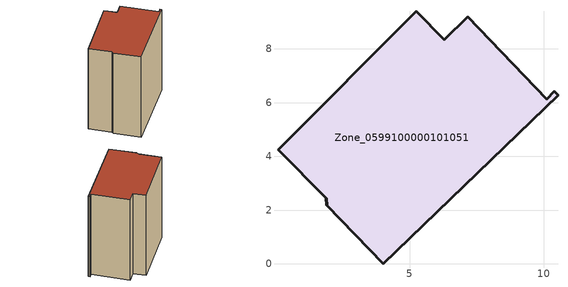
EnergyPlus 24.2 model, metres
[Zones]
Zone_0599100000101051
 floor ground (C_G): 1.89,2.44 0.1,4.25 5.25,9.4 6.29,8.33 7.16,9.19 10.1,6.13 10.38,6.42 10.53,6.27 4.03,0 1.91,2.18 z0
 wall outside (C_F): 10.53,6.27 10.38,6.42 10.1,6.13 7.16,9.19 6.29,8.33 5.25,9.4 0.1,4.25 1.89,2.44 1.91,2.18 4.03,0 10.53,6.27 z0:10.26
 roof outside (C_R): 0.1,4.25 1.89,2.44 1.91,2.18 4.03,0 10.53,6.27 10.38,6.42 10.1,6.13 7.16,9.19 6.29,8.33 5.25,9.4 z10.26
[BUILDING]
Pand.0599100000101051: North Axis=0; Terrain=City; Loads Convergence Tolerance Value=0.04; Temperature Convergence Tolerance Value=0.4; Solar Distribution=FullExterior; Maximum Number of Warmup Days=25; Minimum Number of Warmup Days=1
[Site:Location]
Rotterdam.The.Hague.AP_ZH_NLD Design_Conditions: Latitude=51.96; Longitude=4.45; Time Zone=1; Elevation=-4.5
[SITE:GROUNDTEMPERATURE:BUILDINGSURFACE]
18, 18, 18, 18, 18, 18, 18, 18, 18, 18, 18, 18
[MATERIAL] Thermal Absorptance=0.9; Solar Absorptance=0.7; Visible Absorptance=0.7
Name | Roughness | Thickness | Conductivity | Density | Specific Heat
G.TI.1946 | MediumSmooth | 0.15 | 1 | 540 | 1210
F.TI.1946 | Rough | 0.3 | 0.857143 | 1920 | 840
R.TI.1946 | MediumRough | 0.2 | 0.1 | 1500 | 1000
[CONSTRUCTION]
C_G: G.TI.1946
C_F: F.TI.1946
C_R: R.TI.1946
[ZONE]
Zone_0599100000101051: Type=1; Multiplier=1; Ceiling Height=Autocalculate; Volume=Autocalculate; Floor Area=autocalculate; Part of Total Floor Area=Yes
[ZONEINFILTRATION:DESIGNFLOWRATE]
Infil_Zone_0599100000101051: Zone or ZoneList or Space or SpaceList=Zone_0599100000101051; Schedule=AlwaysOn; Design Flow Rate Calculation Method=Flow/Area; Flow Rate per Floor Area=0.003; Constant Term Coefficient=1; Temperature Term Coefficient=0; Velocity Term Coefficient=0; Velocity Squared Term Coefficient=0
[HVACTEMPLATE:ZONE:IDEALLOADSAIRSYSTEM]
Zone_0599100000101051: Maximum Heating Supply Air Temperature=50; Minimum Cooling Supply Air Temperature=13; Maximum Heating Supply Air Humidity Ratio=0.0156; Minimum Cooling Supply Air Humidity Ratio=0.0077; Heating Limit=NoLimit; Cooling Limit=NoLimit; Dehumidification Control Type=ConstantSensibleHeatRatio; Cooling Sensible Heat Ratio=0.7; Dehumidification Setpoint=60; Humidification Control Type=None; Humidification Setpoint=30; Outdoor Air Method=None; Outdoor Air Flow Rate per Person=0.00944; Outdoor Air Flow Rate per Zone Floor Area=0; Outdoor Air Flow Rate per Zone=0; Demand Controlled Ventilation Type=None; Outdoor Air Economizer Type=NoEconomizer; Heat Recovery Type=None; Sensible Heat Recovery Effectiveness=0.7; Latent Heat Recovery Effectiveness=0.65
[ZONECONTROL:THERMOSTAT]
ThermostatControl_Zone_0599100000101051: Zone or ZoneList=Zone_0599100000101051; Control Type Schedule=DualSetpointControlType; Control 1=Thermostat_Zone_0599100000101051; Temperature Difference Between Cutout And Setpoint=0
[THERMOSTATSETPOINT:DUALSETPOINT]
Thermostat_Zone_0599100000101051: Heating Setpoint Temperature Schedule=HeatingSetpoint_Zone_0599100000101051; Cooling Setpoint Temperature Schedule=CoolingSetpoint_Zone_0599100000101051
[SCHEDULE:COMPACT]
HeatingSetpoint_Zone_0599100000101051: Through: 12/31, For: AllDays, Until: 24:00, 21
CoolingSetpoint_Zone_0599100000101051: Through: 12/31, For: AllDays, Until: 24:00, 24
DualSetpointControlType: Through: 12/31, For: AllDays, Until: 24:00, 4
AlwaysOn: Through: 12/31, For: AllDays, Until: 24:00, 1
